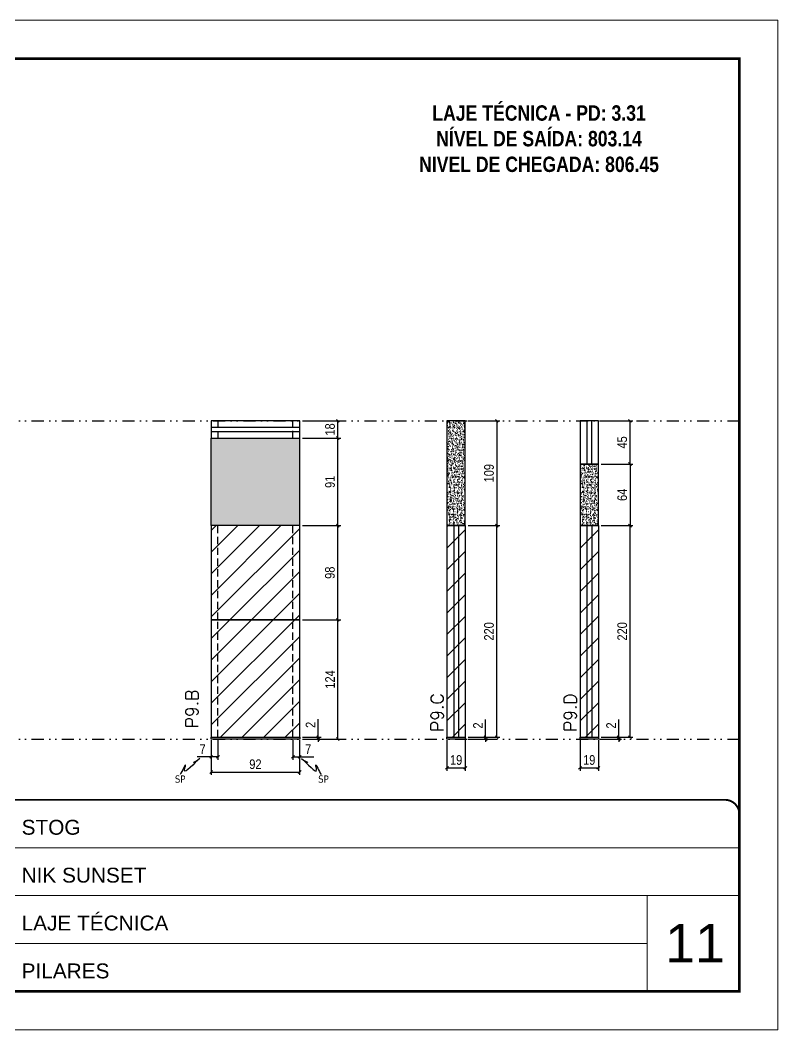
# Model space of a CAD drawing. Extents: x 808 to 7089, y -98 to 17032.
# Drawn here: x 4689 to 5477, y 13685 to 14735 of the extents above; entities that cross this region are included whole.
import ezdxf

# ---------------------------------------------------------------- set-up
doc = ezdxf.new("R2010")
doc.units = 0
for name, pattern in [('CONTINUO', [0]), ('DASHED', [0.75, 0.5, -0.25]), ('DIVIDE2', [0.625, 0.25, -0.125, 0, -0.125, 0, -0.125]), ('HIDDEN', [0.375, 0.25, -0.125])]:
    doc.linetypes.add(name, pattern=pattern)
for name, color, linetype, lineweight in [('CARIMBO', 255, 'Continuous', 9), ('Folhas', 255, 'Continuous', 9), ('REAPROVEITAMENTO', 251, 'Continuous', 9), ('SARRAFO DE PRESSAO', 251, 'DASHED', 9), ('Texto Seção', 7, 'Continuous', 15)]:
    doc.layers.add(name, color=color, linetype=linetype, lineweight=lineweight)
for name, color, linetype in [('COTA', 241, 'Continuous'), ('NOMENCLATURA', 7, 'Continuous'), ('Nível', 160, 'Continuous'), ('Painéis', 200, 'Continuous'), ('SARR_2.2x7', 40, 'Continuous'), ('Sarrafo de Pressão', 42, 'HIDDEN'), ('texto', 7, 'Continuous')]:
    doc.layers.add(name, color=color, linetype=linetype)
doc.styles.add('ARIAL', font='arial.ttf')
doc.styles.add('COTA TECNICA', font='techl___.ttf', dxfattribs={"height": 10})
doc.styles.add('COTA TECNICA-50', font='techl___.ttf', dxfattribs={"height": 10})
doc.styles.add('REGUA-120', font='ROMANS.shx', dxfattribs={"height": 15})
doc.styles.add('ROMANC', font='techb___.ttf', dxfattribs={"height": 2.5})
doc.styles.get("Standard").update_dxf_attribs({"font": 'arial.ttf'})
doc.dimstyles.new('COTA PAINEL-50', dxfattribs={"dimtxt": 10, "dimasz": 3, "dimexe": 3, "dimexo": 3, "dimgap": 3, "dimtad": 1, "dimdec": 1, "dimzin": 12, "dimdsep": 46, "dimtxsty": 'COTA TECNICA-50', "dimblk1": 'OBLIQUE', "dimblk2": 'OBLIQUE', "dimsah": 1, "dimcen": 0.9, "dimclrd": 4, "dimclre": 4, "dimclrt": 240, "dimadec": 1, "dimazin": 3, "dimtfac": 1, "dimtdec": 1, "dimtmove": 0, "dimatfit": 3, "dimfxl": 1, "dimtolj": 1, "dimtzin": 12, "dimarcsym": 0})
doc.dimstyles.new('PAINEL', dxfattribs={"dimtxt": 10, "dimasz": 3, "dimexe": 3, "dimexo": 3, "dimgap": 3, "dimtad": 1, "dimdec": 1, "dimzin": 12, "dimdsep": 46, "dimtxsty": 'COTA TECNICA', "dimblk1": 'OBLIQUE', "dimblk2": 'OBLIQUE', "dimsah": 1, "dimcen": 0.9, "dimclrd": 4, "dimclre": 4, "dimclrt": 240, "dimadec": 1, "dimazin": 3, "dimtfac": 1, "dimtdec": 1, "dimtmove": 0, "dimatfit": 3, "dimfxl": 1, "dimtolj": 1, "dimtzin": 12, "dimarcsym": 0})
doc.dimstyles.get("Standard").update_dxf_attribs({"dimtxt": 0.18, "dimasz": 0.18, "dimexe": 0.18, "dimexo": 0.0625, "dimgap": 0.09, "dimtad": 0, "dimtih": 1, "dimtoh": 1, "dimdec": 4, "dimzin": 0, "dimdsep": 46, "dimtxsty": 'Standard', "dimcen": 0.09, "dimadec": 0, "dimazin": 0, "dimtfac": 1, "dimtdec": 4, "dimtofl": 0, "dimtmove": 0, "dimatfit": 3, "dimfxl": 1, "dimtolj": 1, "dimtzin": 0, "dimarcsym": 0})

# ---------------------------------------------------------------- blocks, each defined once
blk = doc.blocks.new('9999999999')
at = {"color": 30, "linetype": 'CONTINUO'}
for p, q in [((98564.6, 34379.6), (99584, 34379.6)), ((98564.6, 34329.8), (99488, 34329.8)), ((99584, 34329.8), (99488, 34329.8)), ((99488, 34329.8), (99488, 34230.2)), ((98564.6, 34280), (99488, 34280))]:
    blk.add_line(p, q, dxfattribs=at)
at = {"color": 30, "linetype": 'CONTINUO', "const_width": 2}
blk.add_lwpolyline([(99584, 34230.2), (99584, 34414.4, 0.414214), (99569, 34429.4), (98229, 34429.4, 0.414214), (98214, 34414.4), (98214, 34245.2, 0.414214), (98229, 34230.2), (99584, 34230.2)], format="xyb", dxfattribs=at)
at = {"layer": 'Folhas'}
blk.add_lwpolyline([(98139, 34190.2), (99624, 34190.2), (99624, 35240.2), (98139, 35240.2)], close=True, dxfattribs=at)
at = {"layer": 'Folhas', "color": 30, "const_width": 3}
blk.add_lwpolyline([(98214, 34230.2), (99584, 34230.2), (99584, 35200.2), (98214, 35200.2)], close=True, dxfattribs=at)
at = {"color": 7, "linetype": 'Continuous', "ltscale": 5, "style": 'ARIAL'}
for s, height, p in [('STOG', 15.48, (98837.7, 34393.1)), ('NIK SUNSET', 15.48, (98837.7, 34343.3)), ('LAJE TÉCNICA', 15.483, (98837.7, 34293.5)), ('PILARES', 15.48, (98837.7, 34243.7))]:
    blk.add_text(s, height=height, dxfattribs=at).set_placement(p)
blk = doc.blocks.new('_Oblique')
at = {"color": 0, "linetype": 'ByBlock', "lineweight": -2}
blk.add_line((-0.5, -0.5), (0.5, 0.5), dxfattribs=at)
blk = doc.blocks.new('*D223')
at = {"layer": 'COTA', "color": 4, "lineweight": -2, "transparency": 16777216}
for p, q in [((4887.5, 13986.7), (4887.5, 13950.4)), ((4979.5, 13986.7), (4979.5, 13950.4)), ((4887.5, 13953.4), (4979.5, 13953.4))]:
    blk.add_line(p, q, dxfattribs=at)
at = {"layer": 'Defpoints', "color": 0, "transparency": 16777216}
for p in [(4887.5, 13989.7), (4979.5, 13989.7), (4979.5, 13953.4)]:
    blk.add_point(p, dxfattribs=at)
at = {"layer": 'COTA', "color": 4, "lineweight": -2, "transparency": 16777216, "xscale": 3, "yscale": 3, "zscale": 3, "rotation": 180}
blk.add_blockref('_Oblique', (4887.5, 13953.4), dxfattribs=at)
at = {"layer": 'COTA', "color": 4, "lineweight": -2, "transparency": 16777216, "xscale": 3, "yscale": 3, "zscale": 3}
blk.add_blockref('_Oblique', (4979.5, 13953.4), dxfattribs=at)
at = {"layer": 'COTA', "color": 240, "transparency": 16777216, "insert": (4933.5, 13961.5), "char_height": 10, "attachment_point": 5, "style": 'COTA TECNICA'}
blk.add_mtext('\\A1;92', dxfattribs=at)
blk = doc.blocks.new('*D224')
at = {"layer": 'COTA', "color": 4, "lineweight": -2, "transparency": 16777216}
for p, q in [((4894.5, 13986.7), (4894.5, 13966.2)), ((4887.5, 13984.7), (4887.5, 13966.2)), ((4887.5, 13969.2), (4872.8, 13969.2)), ((4894.5, 13969.2), (4887.5, 13969.2))]:
    blk.add_line(p, q, dxfattribs=at)
at = {"layer": 'Defpoints', "color": 0, "transparency": 16777216}
for p in [(4887.5, 13987.7), (4894.5, 13989.7), (4887.5, 13969.2)]:
    blk.add_point(p, dxfattribs=at)
at = {"layer": 'COTA', "color": 4, "lineweight": -2, "transparency": 16777216, "xscale": 3, "yscale": 3, "zscale": 3, "rotation": 180}
blk.add_blockref('_Oblique', (4887.5, 13969.2), dxfattribs=at)
at = {"layer": 'COTA', "color": 4, "lineweight": -2, "transparency": 16777216, "xscale": 3, "yscale": 3, "zscale": 3}
blk.add_blockref('_Oblique', (4894.5, 13969.2), dxfattribs=at)
at = {"layer": 'COTA', "color": 240, "transparency": 16777216, "insert": (4878.6, 13977.3), "char_height": 10, "attachment_point": 5, "style": 'COTA TECNICA-50'}
blk.add_mtext('\\A1;7', dxfattribs=at)
blk = doc.blocks.new('*D225')
at = {"layer": 'COTA', "color": 4, "lineweight": -2, "transparency": 16777216}
for p, q in [((4972.5, 13986.7), (4972.5, 13966.2)), ((4979.5, 13984.7), (4979.5, 13966.2)), ((4972.5, 13969.2), (4979.5, 13969.2)), ((4979.5, 13969.2), (4994.2, 13969.2))]:
    blk.add_line(p, q, dxfattribs=at)
at = {"layer": 'Defpoints', "color": 0, "transparency": 16777216}
for p in [(4972.5, 13989.7), (4979.5, 13987.7), (4979.5, 13969.2)]:
    blk.add_point(p, dxfattribs=at)
at = {"layer": 'COTA', "color": 4, "lineweight": -2, "transparency": 16777216, "xscale": 3, "yscale": 3, "zscale": 3, "rotation": 180}
blk.add_blockref('_Oblique', (4972.5, 13969.2), dxfattribs=at)
at = {"layer": 'COTA', "color": 4, "lineweight": -2, "transparency": 16777216, "xscale": 3, "yscale": 3, "zscale": 3}
blk.add_blockref('_Oblique', (4979.5, 13969.2), dxfattribs=at)
at = {"layer": 'COTA', "color": 240, "transparency": 16777216, "insert": (4988.4, 13977.3), "char_height": 10, "attachment_point": 5, "style": 'COTA TECNICA-50'}
blk.add_mtext('\\A1;7', dxfattribs=at)
blk = doc.blocks.new('*D226')
at = {"layer": 'COTA', "color": 4, "linetype": 'ByBlock', "lineweight": -2, "transparency": 16777216}
for p, q in [((4982.5, 14111.7), (5022.2, 14111.7)), ((5019.2, 13987.7), (5019.2, 14111.7)), ((4982.5, 13987.7), (5022.2, 13987.7))]:
    blk.add_line(p, q, dxfattribs=at)
at = {"layer": 'Defpoints', "color": 0, "linetype": 'ByBlock', "transparency": 16777216}
for p in [(4979.5, 14111.7), (5019.2, 14111.7), (4979.5, 13987.7)]:
    blk.add_point(p, dxfattribs=at)
at = {"layer": 'COTA', "color": 4, "linetype": 'ByBlock', "lineweight": -2, "transparency": 16777216, "xscale": 3, "yscale": 3, "zscale": 3}
for p, rotation in [((5019.2, 14111.7), 90), ((5019.2, 13987.7), 270)]:
    blk.add_blockref('_Oblique', p, dxfattribs=dict(at, rotation=rotation))
at = {"layer": 'COTA', "color": 240, "linetype": 'ByBlock', "transparency": 16777216, "insert": (5011.1, 14049.7), "char_height": 10, "attachment_point": 5, "rotation": 90, "style": 'COTA TECNICA'}
blk.add_mtext('\\A1;124', dxfattribs=at)
blk = doc.blocks.new('*D227')
at = {"layer": 'COTA', "color": 4, "lineweight": -2, "transparency": 16777216}
for p, q in [((4998.8, 13989.7), (4998.8, 14008.5)), ((4982.5, 13989.7), (5001.8, 13989.7)), ((4982.5, 13987.7), (5001.8, 13987.7)), ((4998.8, 13987.7), (4998.8, 13989.7)), ((4998.8, 13987.7), (4998.8, 13984.7))]:
    blk.add_line(p, q, dxfattribs=at)
at = {"layer": 'Defpoints', "color": 0, "transparency": 16777216}
for p in [(4979.5, 13989.7), (4979.5, 13987.7), (4998.8, 13987.7)]:
    blk.add_point(p, dxfattribs=at)
at = {"layer": 'COTA', "color": 4, "lineweight": -2, "transparency": 16777216, "xscale": 3, "yscale": 3, "zscale": 3}
for p, rotation in [((4998.8, 13989.7), 270), ((4998.8, 13987.7), 90)]:
    blk.add_blockref('_Oblique', p, dxfattribs=dict(at, rotation=rotation))
at = {"layer": 'COTA', "color": 240, "transparency": 16777216, "insert": (4990.8, 14002.5), "char_height": 10, "attachment_point": 5, "rotation": 90, "style": 'COTA TECNICA-50'}
blk.add_mtext('\\A1;2', dxfattribs=at)
blk = doc.blocks.new('*D228')
at = {"layer": 'COTA', "color": 4, "linetype": 'ByBlock', "lineweight": -2, "transparency": 16777216}
for p, q in [((4982.5, 14111.7), (5022.2, 14111.7)), ((5019.2, 13987.7), (5019.2, 14111.7)), ((4982.5, 13987.7), (5022.2, 13987.7))]:
    blk.add_line(p, q, dxfattribs=at)
at = {"layer": 'Defpoints', "color": 0, "linetype": 'ByBlock', "transparency": 16777216}
for p in [(4979.5, 14111.7), (5019.2, 14111.7), (4979.5, 13987.7)]:
    blk.add_point(p, dxfattribs=at)
at = {"layer": 'COTA', "color": 4, "linetype": 'ByBlock', "lineweight": -2, "transparency": 16777216, "xscale": 3, "yscale": 3, "zscale": 3}
for p, rotation in [((5019.2, 14111.7), 90), ((5019.2, 13987.7), 270)]:
    blk.add_blockref('_Oblique', p, dxfattribs=dict(at, rotation=rotation))
at = {"layer": 'COTA', "color": 240, "linetype": 'ByBlock', "transparency": 16777216, "insert": (5011.1, 14049.7), "char_height": 10, "attachment_point": 5, "rotation": 90, "style": 'COTA TECNICA'}
blk.add_mtext('\\A1;124', dxfattribs=at)
blk = doc.blocks.new('*D229')
at = {"layer": 'COTA', "color": 4, "lineweight": -2, "transparency": 16777216}
for p, q in [((4982.5, 14209.7), (5022.2, 14209.7)), ((5019.2, 14111.7), (5019.2, 14209.7)), ((4982.5, 14111.7), (5022.2, 14111.7))]:
    blk.add_line(p, q, dxfattribs=at)
at = {"layer": 'Defpoints', "color": 0, "transparency": 16777216}
for p in [(4979.5, 14209.7), (5019.2, 14209.7), (4979.5, 14111.7)]:
    blk.add_point(p, dxfattribs=at)
at = {"layer": 'COTA', "color": 4, "lineweight": -2, "transparency": 16777216, "xscale": 3, "yscale": 3, "zscale": 3}
for p, rotation in [((5019.2, 14209.7), 90), ((5019.2, 14111.7), 270)]:
    blk.add_blockref('_Oblique', p, dxfattribs=dict(at, rotation=rotation))
at = {"layer": 'COTA', "color": 240, "transparency": 16777216, "insert": (5011, 14160.7), "char_height": 10, "attachment_point": 5, "rotation": 90, "style": 'COTA TECNICA-50'}
blk.add_mtext('\\A1;98', dxfattribs=at)
blk = doc.blocks.new('*D230')
at = {"layer": 'COTA', "color": 4, "lineweight": -2, "transparency": 16777216}
for p, q in [((4982.5, 14300.7), (5022.2, 14300.7)), ((5019.2, 14209.7), (5019.2, 14300.7)), ((4982.5, 14209.7), (5022.2, 14209.7))]:
    blk.add_line(p, q, dxfattribs=at)
at = {"layer": 'Defpoints', "color": 0, "transparency": 16777216}
for p in [(4979.5, 14300.7), (5019.2, 14300.7), (4979.5, 14209.7)]:
    blk.add_point(p, dxfattribs=at)
at = {"layer": 'COTA', "color": 4, "lineweight": -2, "transparency": 16777216, "xscale": 3, "yscale": 3, "zscale": 3}
for p, rotation in [((5019.2, 14300.7), 90), ((5019.2, 14209.7), 270)]:
    blk.add_blockref('_Oblique', p, dxfattribs=dict(at, rotation=rotation))
at = {"layer": 'COTA', "color": 240, "transparency": 16777216, "insert": (5011.1, 14255.2), "char_height": 10, "attachment_point": 5, "rotation": 90, "style": 'COTA TECNICA-50'}
blk.add_mtext('\\A1;91', dxfattribs=at)
blk = doc.blocks.new('*D231')
at = {"layer": 'COTA', "color": 4, "lineweight": -2, "transparency": 16777216}
for p, q in [((5132.7, 13986.7), (5132.7, 13954.8)), ((5151.7, 13986.7), (5151.7, 13954.8)), ((5132.7, 13957.8), (5151.7, 13957.8))]:
    blk.add_line(p, q, dxfattribs=at)
at = {"layer": 'Defpoints', "color": 0, "transparency": 16777216}
for p in [(5132.7, 13989.7), (5151.7, 13989.7), (5151.7, 13957.8)]:
    blk.add_point(p, dxfattribs=at)
at = {"layer": 'COTA', "color": 4, "lineweight": -2, "transparency": 16777216, "xscale": 3, "yscale": 3, "zscale": 3, "rotation": 180}
blk.add_blockref('_Oblique', (5132.7, 13957.8), dxfattribs=at)
at = {"layer": 'COTA', "color": 4, "lineweight": -2, "transparency": 16777216, "xscale": 3, "yscale": 3, "zscale": 3}
blk.add_blockref('_Oblique', (5151.7, 13957.8), dxfattribs=at)
at = {"layer": 'COTA', "color": 240, "transparency": 16777216, "insert": (5142.2, 13965.9), "char_height": 10, "attachment_point": 5, "style": 'COTA TECNICA'}
blk.add_mtext('\\A1;19', dxfattribs=at)
blk = doc.blocks.new('*D232')
at = {"layer": 'COTA', "color": 4, "lineweight": -2, "transparency": 16777216}
for p, q in [((5172.9, 13989.7), (5172.9, 14007.9)), ((5154.7, 13989.7), (5175.9, 13989.7)), ((5154.7, 13987.7), (5175.9, 13987.7)), ((5172.9, 13987.7), (5172.9, 13989.7)), ((5172.9, 13987.7), (5172.9, 13984.7))]:
    blk.add_line(p, q, dxfattribs=at)
at = {"layer": 'Defpoints', "color": 0, "transparency": 16777216}
for p in [(5151.7, 13989.7), (5151.7, 13987.7), (5172.9, 13989.7)]:
    blk.add_point(p, dxfattribs=at)
at = {"layer": 'COTA', "color": 4, "lineweight": -2, "transparency": 16777216, "xscale": 3, "yscale": 3, "zscale": 3}
for p, rotation in [((5172.9, 13989.7), 270), ((5172.9, 13987.7), 90)]:
    blk.add_blockref('_Oblique', p, dxfattribs=dict(at, rotation=rotation))
at = {"layer": 'COTA', "color": 240, "transparency": 16777216, "insert": (5164.9, 14001.8), "char_height": 10, "attachment_point": 5, "rotation": 90, "style": 'COTA TECNICA-50'}
blk.add_mtext('\\A1;2', dxfattribs=at)
blk = doc.blocks.new('*D244')
at = {"layer": 'COTA', "color": 4, "linetype": 'ByBlock', "lineweight": -2, "transparency": 16777216}
for p, q in [((5154.7, 14318.7), (5187.5, 14318.7)), ((5184.5, 14318.7), (5184.5, 14209.7)), ((5154.7, 14209.7), (5187.5, 14209.7))]:
    blk.add_line(p, q, dxfattribs=at)
at = {"layer": 'Defpoints', "color": 0, "linetype": 'ByBlock', "transparency": 16777216}
for p in [(5151.7, 14318.7), (5151.7, 14209.7), (5184.5, 14209.7)]:
    blk.add_point(p, dxfattribs=at)
at = {"layer": 'COTA', "color": 4, "linetype": 'ByBlock', "lineweight": -2, "transparency": 16777216, "xscale": 3, "yscale": 3, "zscale": 3}
for p, rotation in [((5184.5, 14318.7), 90), ((5184.5, 14209.7), 270)]:
    blk.add_blockref('_Oblique', p, dxfattribs=dict(at, rotation=rotation))
at = {"layer": 'COTA', "color": 240, "linetype": 'ByBlock', "transparency": 16777216, "insert": (5176.4, 14264.2), "char_height": 10, "attachment_point": 5, "rotation": 90, "style": 'COTA TECNICA'}
blk.add_mtext('\\A1;109', dxfattribs=at)
blk = doc.blocks.new('*D233')
at = {"layer": 'COTA', "color": 4, "lineweight": -2, "transparency": 16777216}
for p, q in [((5154.7, 14209.7), (5187.5, 14209.7)), ((5184.5, 13989.7), (5184.5, 14209.7)), ((5154.7, 13989.7), (5187.5, 13989.7))]:
    blk.add_line(p, q, dxfattribs=at)
at = {"layer": 'Defpoints', "color": 0, "transparency": 16777216}
for p in [(5151.7, 14209.7), (5184.5, 14209.7), (5151.7, 13989.7)]:
    blk.add_point(p, dxfattribs=at)
at = {"layer": 'COTA', "color": 4, "lineweight": -2, "transparency": 16777216, "xscale": 3, "yscale": 3, "zscale": 3}
for p, rotation in [((5184.5, 14209.7), 90), ((5184.5, 13989.7), 270)]:
    blk.add_blockref('_Oblique', p, dxfattribs=dict(at, rotation=rotation))
at = {"layer": 'COTA', "color": 240, "transparency": 16777216, "insert": (5176.4, 14099.7), "char_height": 10, "attachment_point": 5, "rotation": 90, "style": 'COTA TECNICA-50'}
blk.add_mtext('\\A1;220', dxfattribs=at)
blk = doc.blocks.new('*D246')
at = {"layer": 'COTA', "color": 4, "lineweight": -2, "transparency": 16777216}
for p, q in [((5271.1, 13986.7), (5271.1, 13954.8)), ((5290.1, 13986.7), (5290.1, 13954.8)), ((5271.1, 13957.8), (5290.1, 13957.8))]:
    blk.add_line(p, q, dxfattribs=at)
at = {"layer": 'Defpoints', "color": 0, "transparency": 16777216}
for p in [(5271.1, 13989.7), (5290.1, 13989.7), (5290.1, 13957.8)]:
    blk.add_point(p, dxfattribs=at)
at = {"layer": 'COTA', "color": 4, "lineweight": -2, "transparency": 16777216, "xscale": 3, "yscale": 3, "zscale": 3, "rotation": 180}
blk.add_blockref('_Oblique', (5271.1, 13957.8), dxfattribs=at)
at = {"layer": 'COTA', "color": 4, "lineweight": -2, "transparency": 16777216, "xscale": 3, "yscale": 3, "zscale": 3}
blk.add_blockref('_Oblique', (5290.1, 13957.8), dxfattribs=at)
at = {"layer": 'COTA', "color": 240, "transparency": 16777216, "insert": (5280.6, 13965.9), "char_height": 10, "attachment_point": 5, "style": 'COTA TECNICA'}
blk.add_mtext('\\A1;19', dxfattribs=at)
blk = doc.blocks.new('*D247')
at = {"layer": 'COTA', "color": 4, "lineweight": -2, "transparency": 16777216}
for p, q in [((5311.3, 13989.7), (5311.3, 14007.9)), ((5293.1, 13989.7), (5314.3, 13989.7)), ((5293.1, 13987.7), (5314.3, 13987.7)), ((5311.3, 13987.7), (5311.3, 13989.7)), ((5311.3, 13987.7), (5311.3, 13984.7))]:
    blk.add_line(p, q, dxfattribs=at)
at = {"layer": 'Defpoints', "color": 0, "transparency": 16777216}
for p in [(5290.1, 13989.7), (5290.1, 13987.7), (5311.3, 13989.7)]:
    blk.add_point(p, dxfattribs=at)
at = {"layer": 'COTA', "color": 4, "lineweight": -2, "transparency": 16777216, "xscale": 3, "yscale": 3, "zscale": 3}
for p, rotation in [((5311.3, 13989.7), 270), ((5311.3, 13987.7), 90)]:
    blk.add_blockref('_Oblique', p, dxfattribs=dict(at, rotation=rotation))
at = {"layer": 'COTA', "color": 240, "transparency": 16777216, "insert": (5303.3, 14001.8), "char_height": 10, "attachment_point": 5, "rotation": 90, "style": 'COTA TECNICA-50'}
blk.add_mtext('\\A1;2', dxfattribs=at)
blk = doc.blocks.new('*D249')
at = {"layer": 'COTA', "color": 4, "linetype": 'ByBlock', "lineweight": -2, "transparency": 16777216}
for p, q in [((5293.1, 14273.7), (5326, 14273.7)), ((5323, 14273.7), (5323, 14209.7)), ((5293.1, 14209.7), (5326, 14209.7))]:
    blk.add_line(p, q, dxfattribs=at)
at = {"layer": 'Defpoints', "color": 0, "linetype": 'ByBlock', "transparency": 16777216}
for p in [(5290.1, 14273.7), (5290.1, 14209.7), (5323, 14209.7)]:
    blk.add_point(p, dxfattribs=at)
at = {"layer": 'COTA', "color": 4, "linetype": 'ByBlock', "lineweight": -2, "transparency": 16777216, "xscale": 3, "yscale": 3, "zscale": 3}
for p, rotation in [((5323, 14273.7), 90), ((5323, 14209.7), 270)]:
    blk.add_blockref('_Oblique', p, dxfattribs=dict(at, rotation=rotation))
at = {"layer": 'COTA', "color": 240, "linetype": 'ByBlock', "transparency": 16777216, "insert": (5314.9, 14241.7), "char_height": 10, "attachment_point": 5, "rotation": 90, "style": 'COTA TECNICA'}
blk.add_mtext('\\A1;64', dxfattribs=at)
blk = doc.blocks.new('*D248')
at = {"layer": 'COTA', "color": 4, "lineweight": -2, "transparency": 16777216}
for p, q in [((5293.1, 14209.7), (5326, 14209.7)), ((5323, 13989.7), (5323, 14209.7)), ((5293.1, 13989.7), (5326, 13989.7))]:
    blk.add_line(p, q, dxfattribs=at)
at = {"layer": 'Defpoints', "color": 0, "transparency": 16777216}
for p in [(5290.1, 14209.7), (5323, 14209.7), (5290.1, 13989.7)]:
    blk.add_point(p, dxfattribs=at)
at = {"layer": 'COTA', "color": 4, "lineweight": -2, "transparency": 16777216, "xscale": 3, "yscale": 3, "zscale": 3}
for p, rotation in [((5323, 14209.7), 90), ((5323, 13989.7), 270)]:
    blk.add_blockref('_Oblique', p, dxfattribs=dict(at, rotation=rotation))
at = {"layer": 'COTA', "color": 240, "transparency": 16777216, "insert": (5314.9, 14099.7), "char_height": 10, "attachment_point": 5, "rotation": 90, "style": 'COTA TECNICA-50'}
blk.add_mtext('\\A1;220', dxfattribs=at)
blk = doc.blocks.new('*D250')
at = {"layer": 'COTA', "color": 4, "lineweight": -2, "transparency": 16777216}
for p, q in [((5293.1, 14318.7), (5326, 14318.7)), ((5323, 14273.7), (5323, 14318.7)), ((5293.1, 14273.7), (5326, 14273.7))]:
    blk.add_line(p, q, dxfattribs=at)
at = {"layer": 'Defpoints', "color": 0, "transparency": 16777216}
for p in [(5290.1, 14318.7), (5323, 14318.7), (5290.1, 14273.7)]:
    blk.add_point(p, dxfattribs=at)
at = {"layer": 'COTA', "color": 4, "lineweight": -2, "transparency": 16777216, "xscale": 3, "yscale": 3, "zscale": 3}
for p, rotation in [((5323, 14318.7), 90), ((5323, 14273.7), 270)]:
    blk.add_blockref('_Oblique', p, dxfattribs=dict(at, rotation=rotation))
at = {"layer": 'COTA', "color": 240, "transparency": 16777216, "insert": (5314.9, 14296.2), "char_height": 10, "attachment_point": 5, "rotation": 90, "style": 'COTA TECNICA'}
blk.add_mtext('\\A1;45', dxfattribs=at)
blk = doc.blocks.new('*D251')
at = {"layer": 'COTA', "color": 4, "lineweight": -2, "transparency": 16777216}
for p, q in [((4982.5, 14318.7), (5022.2, 14318.7)), ((5019.2, 14300.7), (5019.2, 14318.7)), ((4982.5, 14300.7), (5022.2, 14300.7))]:
    blk.add_line(p, q, dxfattribs=at)
at = {"layer": 'Defpoints', "color": 0, "transparency": 16777216}
for p in [(4979.5, 14318.7), (5019.2, 14318.7), (4979.5, 14300.7)]:
    blk.add_point(p, dxfattribs=at)
at = {"layer": 'COTA', "color": 4, "lineweight": -2, "transparency": 16777216, "xscale": 3, "yscale": 3, "zscale": 3}
for p, rotation in [((5019.2, 14318.7), 90), ((5019.2, 14300.7), 270)]:
    blk.add_blockref('_Oblique', p, dxfattribs=dict(at, rotation=rotation))
at = {"layer": 'COTA', "color": 240, "transparency": 16777216, "insert": (5011.1, 14309.7), "char_height": 10, "attachment_point": 5, "rotation": 90, "style": 'COTA TECNICA'}
blk.add_mtext('\\A1;18', dxfattribs=at)

msp = doc.modelspace()

# ---------------------------------------------------------------- hatches: boundary and pattern name
at = {"layer": 'COTA', "linetype": 'ByBlock'}
h = msp.add_hatch(dxfattribs=at)
h.set_pattern_fill('AR-CONC', color=256, scale=0.03)
h.set_pattern_definition([(50, (-3956.448, 10161.7484), (5.46554, -0.4781726), [0.5715, -6.2865]), (355, (-3956.448, 10161.7484), (-1.0573026, 5.7317054), [0.4572, -5.0292175]), (100.451445, (-3955.9924, 10161.7086), (4.4082374, 5.2535326), [0.4857003, -5.3427073]), (46.1842, (-3956.448, 10163.2724), (8.132371, -1.26127), [0.85725, -9.42975]), (96.63556, (-3955.77, 10163.167), (7.122124, 7.422784), [0.728551, -8.014068]), (351.18415, (-3956.448, 10163.272), (7.122124, 7.422784), [0.685799, -7.543792]), (21, (-3955.686, 10162.8914), (4.5484317, -3.067956), [0.5715, -6.2865]), (326, (-3955.686, 10162.8914), (1.854061, 5.525639), [0.4572, -5.0292]), (71.451445, (-3955.307, 10162.636), (6.4024926, 2.457683), [0.4857003, -5.342698]), (37.5, (-3956.4478, 10161.7484), (0.0926581, 2.53665117), [0, -4.96824, 0, -5.1054, 0, -5.04825]), (7.5, (-3956.4478, 10161.7484), (2.0045899, 3.00541724), [0, -2.91084, 0, -4.85394, 0, -1.92405]), (327.5, (-3958.147, 10161.7484), (4.06771786, -0.1718623), [0, -1.905, 0, -5.9436, 0, -7.8867]), (317.5, (-3958.909, 10161.7484), (4.4438754, 0.7627947), [0, -2.4765, 0, -3.94716, 0, -5.6007])])
h.paths.add_polyline_path([(5151.67, 14318.74), (5132.67, 14318.74), (5132.67, 14209.72), (5151.67, 14209.72)])
h = msp.add_hatch(dxfattribs=at)
h.set_pattern_fill('AR-CONC', color=256, scale=0.03)
h.set_pattern_definition([(50, (-3925.2415, 10161.7484), (5.46554, -0.4781726), [0.5715, -6.2865]), (355, (-3925.2415, 10161.7484), (-1.0573026, 5.7317054), [0.4572, -5.0292175]), (100.451445, (-3924.786, 10161.7086), (4.4082374, 5.2535326), [0.4857003, -5.3427073]), (46.1842, (-3925.2415, 10163.2724), (8.132371, -1.26127), [0.85725, -9.42975]), (96.63556, (-3924.564, 10163.167), (7.122124, 7.422784), [0.728551, -8.014068]), (351.18415, (-3925.2415, 10163.272), (7.122124, 7.422784), [0.685799, -7.543792]), (21, (-3924.4795, 10162.8914), (4.5484317, -3.067956), [0.5715, -6.2865]), (326, (-3924.4795, 10162.8914), (1.854061, 5.525639), [0.4572, -5.0292]), (71.451445, (-3924.1005, 10162.636), (6.4024926, 2.457683), [0.4857003, -5.342698]), (37.5, (-3925.2415, 10161.7484), (0.0926581, 2.53665117), [0, -4.96824, 0, -5.1054, 0, -5.04825]), (7.5, (-3925.2415, 10161.7484), (2.0045899, 3.00541724), [0, -2.91084, 0, -4.85394, 0, -1.92405]), (327.5, (-3926.9408, 10161.7484), (4.06771786, -0.1718623), [0, -1.905, 0, -5.9436, 0, -7.8867]), (317.5, (-3927.7028, 10161.7484), (4.4438754, 0.7627947), [0, -2.4765, 0, -3.94716, 0, -5.6007])])
h.paths.add_polyline_path([(4979.51, 14300.74), (4979.5, 14209.74), (4887.51, 14209.74), (4887.52, 14300.74)])
h = msp.add_hatch(dxfattribs=at)
h.set_pattern_fill('AR-CONC', color=256, scale=0.03)
h.set_pattern_definition([(50, (-3817.9895, 10161.7484), (5.46554, -0.4781726), [0.5715, -6.2865]), (355, (-3817.9895, 10161.7484), (-1.0573026, 5.7317054), [0.4572, -5.0292175]), (100.451445, (-3817.534, 10161.7086), (4.4082374, 5.2535326), [0.4857003, -5.3427073]), (46.1842, (-3817.9895, 10163.2724), (8.132371, -1.26127), [0.85725, -9.42975]), (96.63556, (-3817.312, 10163.167), (7.122124, 7.422784), [0.728551, -8.014068]), (351.18415, (-3817.9895, 10163.272), (7.122124, 7.422784), [0.685799, -7.543792]), (21, (-3817.2275, 10162.8914), (4.5484317, -3.067956), [0.5715, -6.2865]), (326, (-3817.2275, 10162.8914), (1.854061, 5.525639), [0.4572, -5.0292]), (71.451445, (-3816.8485, 10162.636), (6.4024926, 2.457683), [0.4857003, -5.342698]), (37.5, (-3817.9895, 10161.7484), (0.0926581, 2.53665117), [0, -4.96824, 0, -5.1054, 0, -5.04825]), (7.5, (-3817.9895, 10161.7484), (2.0045899, 3.00541724), [0, -2.91084, 0, -4.85394, 0, -1.92405]), (327.5, (-3819.6888, 10161.7484), (4.06771786, -0.1718623), [0, -1.905, 0, -5.9436, 0, -7.8867]), (317.5, (-3820.4508, 10161.7484), (4.4438754, 0.7627947), [0, -2.4765, 0, -3.94716, 0, -5.6007])])
h.paths.add_polyline_path([(5290.13, 14273.74), (5271.13, 14273.74), (5271.13, 14209.72), (5290.13, 14209.72)])
at = {"layer": 'REAPROVEITAMENTO', "linetype": 'ByBlock'}
h = msp.add_hatch(dxfattribs=at)
h.set_pattern_fill('ANSI31', color=256, scale=5, style=2)
h.paths.add_polyline_path([(4979.51, 14209.74), (4887.51, 14209.74), (4887.51, 14111.74), (4979.51, 14111.74)])
h = msp.add_hatch(dxfattribs=at)
h.set_pattern_fill('ANSI31', color=256, scale=5, style=2)
h.set_pattern_definition([(45, (1546.5, 4987.314), (-11.22532, 11.22532), [])])
h.paths.add_polyline_path([(5151.67, 13989.72), (5151.67, 14209.72), (5132.67, 14209.72), (5132.67, 13989.72)])
h = msp.add_hatch(dxfattribs=at)
h.set_pattern_fill('ANSI31', color=256, scale=5, style=2)
h.set_pattern_definition([(45, (1684.958, 4987.314), (-11.22532, 11.22532), [])])
h.paths.add_polyline_path([(5290.13, 13989.72), (5290.13, 14209.72), (5271.13, 14209.72), (5271.13, 13989.72)])
h = msp.add_hatch(dxfattribs=at)
h.set_pattern_fill('ANSI31', color=256, scale=5, style=2)
h.paths.add_polyline_path([(4979.51, 14111.74), (4887.51, 14111.74), (4887.51, 13989.74), (4979.51, 13989.74)])

# ---------------------------------------------------------------- linework, layer by layer
at = {"layer": 'COTA', "linetype": 'ByBlock'}
for p, q in [((4887.51, 14209.74), (4887.51, 14300.74)), ((4887.51, 14300.74), (4979.51, 14300.74)), ((4979.51, 14300.74), (4979.51, 14300.74)), ((4979.51, 14209.74), (4979.51, 14300.74))]:
    msp.add_line(p, q, dxfattribs=at)
for points in [[(5132.67, 14209.72), (5151.67, 14209.72), (5151.67, 14318.74), (5132.67, 14318.74)], [(5271.13, 14209.72), (5290.13, 14209.72), (5290.13, 14273.74), (5271.13, 14273.74)]]:
    msp.add_lwpolyline(points, close=True, dxfattribs=at)
at = {"layer": 'Nível', "color": 4, "linetype": 'DIVIDE2', "ltscale": 50}
for p, q in [((4386.34, 14318.74), (5436.67, 14318.74)), ((4386.34, 13987.74), (5436.67, 13987.74))]:
    msp.add_line(p, q, dxfattribs=at)
at = {"layer": 'Painéis'}
for p, q in [((4979.51, 14318.74), (4887.51, 14318.74)), ((4887.51, 14318.74), (4887.51, 14300.74)), ((4979.51, 14300.74), (4979.51, 14318.74)), ((5290.13, 14318.74), (5271.13, 14318.74)), ((5271.13, 14318.74), (5271.13, 14273.74)), ((5290.13, 14273.74), (5290.13, 14318.74)), ((4887.51, 14300.74), (4979.51, 14300.74)), ((5271.13, 14273.74), (5290.13, 14273.74)), ((5151.67, 14209.74), (5132.67, 14209.72)), ((5132.67, 14209.72), (5132.67, 13989.74)), ((5151.67, 14209.72), (5151.67, 13989.74)), ((5290.13, 14209.74), (5271.13, 14209.72)), ((5271.13, 14209.72), (5271.13, 13989.74)), ((5290.13, 14209.72), (5290.13, 13989.74)), ((5132.67, 13989.74), (5151.67, 13989.74)), ((5132.67, 13989.74), (5151.67, 13989.74)), ((5132.67, 13987.74), (5132.67, 13989.74)), ((5151.67, 13987.74), (5132.67, 13987.74)), ((5151.67, 13989.74), (5151.67, 13987.74)), ((5271.13, 13989.74), (5290.13, 13989.74)), ((5271.13, 13989.74), (5290.13, 13989.74)), ((5271.13, 13987.74), (5271.13, 13989.74)), ((5290.13, 13987.74), (5271.13, 13987.74)), ((5290.13, 13989.74), (5290.13, 13987.74))]:
    msp.add_line(p, q, dxfattribs=at)
for points in [[(4979.51, 14209.74), (4887.51, 14209.74), (4887.51, 14111.74), (4979.51, 14111.74)], [(4979.51, 14111.74), (4887.51, 14111.74), (4887.51, 13989.74), (4979.51, 13989.74)], [(4979.51, 13987.74), (4887.51, 13987.74), (4887.51, 13989.74), (4979.51, 13989.74)]]:
    msp.add_lwpolyline(points, close=True, dxfattribs=at)
at = {"layer": 'SARR_2.2x7'}
for p, q in [((4979.51, 14311.74), (4887.51, 14311.74)), ((5278.13, 14318.74), (5278.13, 14273.74)), ((5283.13, 14273.74), (5283.13, 14318.74)), ((4887.51, 14307.74), (4979.51, 14307.74)), ((5139.67, 14209.74), (5139.67, 13989.74)), ((5144.67, 14209.74), (5144.67, 13989.74)), ((5278.13, 14209.74), (5278.13, 13989.74)), ((5283.13, 14209.74), (5283.13, 13989.74))]:
    msp.add_line(p, q, dxfattribs=at)
at = {"layer": 'Sarrafo de Pressão', "ltscale": 30}
for p, q in [((4894.51, 14318.74), (4894.51, 14300.74)), ((4972.51, 14300.74), (4972.51, 14318.74)), ((4894.51, 14111.74), (4894.51, 14209.74)), ((4972.51, 14111.74), (4972.51, 14209.74)), ((4894.51, 13989.74), (4894.51, 14111.74)), ((4972.51, 13989.74), (4972.51, 14111.74))]:
    msp.add_line(p, q, dxfattribs=at)

# ---------------------------------------------------------------- block references
at = {"layer": 'SARRAFO DE PRESSAO', "color": 6, "linetype": 'ByBlock'}
msp.add_blockref('9999999999', (-94147.31, -20504.88), dxfattribs=at)

# ---------------------------------------------------------------- texts
at = {"layer": 'CARIMBO', "style": 'ARIAL'}
msp.add_text('11', height=40, dxfattribs=at).set_placement((5359.53, 13755.47))
at = {"layer": 'NOMENCLATURA', "color": 2, "insert": (5228.41, 14673.47), "char_height": 16, "attachment_point": 2, "style": 'ROMANC'}
msp.add_mtext_dynamic_manual_height_columns('\\PLAJE TÉCNICA - PD: 3.31\\PNÍVEL DE SAÍDA: 803.14\\PNIVEL DE CHEGADA: 806.45', width=328.3607, gutter_width=1, heights=[0], dxfattribs=at)
at = {"layer": 'texto', "color": 0, "char_height": 7.5, "attachment_point": 5}
for insert in [(4855.26, 13946.06), (5004.29, 13946.06)]:
    msp.add_mtext('{\\fTahoma|b0|i0|c0|p34;\\C4;SP}', dxfattribs=dict(at, insert=insert))
at = {"layer": 'Texto Seção', "char_height": 13, "width": 285.3299, "attachment_point": 7, "rotation": 90, "style": 'REGUA-120'}
for s, insert in [('P9.B', (4874.04, 13998.99)), ('P9.C', (5128.96, 13995.15)), ('P9.D', (5267.42, 13995.15))]:
    msp.add_mtext(s, dxfattribs=dict(at, insert=insert))

# ---------------------------------------------------------------- dimensions: what is measured, and where the dimension line sits
at = {"layer": 'COTA'}
for base, p1, p2, angle, dimstyle, picture, middle in [((5019.15, 14318.74), (4979.51, 14300.74), (4979.51, 14318.74), 90, 'PAINEL', '*D251', (5011.06, 14309.74)), ((5322.99, 14318.74), (5290.13, 14273.74), (5290.13, 14318.74), 90, 'PAINEL', '*D250', (5314.88, 14296.24)), ((5019.15, 14300.74), (4979.51, 14209.74), (4979.51, 14300.74), 90, 'COTA PAINEL-50', '*D230', (5011.06, 14255.24)), ((5019.15, 14209.74), (4979.51, 14111.74), (4979.51, 14209.74), 90, 'COTA PAINEL-50', '*D229', (5011.05, 14160.74)), ((5184.53, 14209.74), (5151.67, 13989.74), (5151.67, 14209.74), 90, 'COTA PAINEL-50', '*D233', (5176.43, 14099.74)), ((5322.99, 14209.74), (5290.13, 13989.74), (5290.13, 14209.74), 90, 'COTA PAINEL-50', '*D248', (5314.88, 14099.74)), ((4887.51, 13969.23), (4894.51, 13989.74), (4887.51, 13987.74), 180, 'COTA PAINEL-50', '*D224', (4878.65, 13977.3))]:
    dim = msp.add_linear_dim(base=base, p1=p1, p2=p2, angle=angle, dimstyle=dimstyle, dxfattribs=at)
    dim.commit()
    dim.dimension.update_dxf_attribs({"geometry": picture, "text_midpoint": middle})
at = {"layer": 'COTA', "linetype": 'ByBlock'}
for base, p1, p2, picture, middle in [((5184.53, 14209.72), (5151.67, 14318.74), (5151.67, 14209.72), '*D244', (5176.4, 14264.23)), ((5322.99, 14209.72), (5290.13, 14273.74), (5290.13, 14209.72), '*D249', (5314.88, 14241.73))]:
    dim = msp.add_linear_dim(base=base, p1=p1, p2=p2, angle=90, dimstyle='PAINEL', dxfattribs=at)
    dim.commit()
    dim.dimension.update_dxf_attribs({"geometry": picture, "text_midpoint": middle})
for picture in ['*D226', '*D228']:
    dim = msp.add_aligned_dim(p1=(4979.51, 13987.74), p2=(4979.51, 14111.74), distance=-39.64, dimstyle='PAINEL', dxfattribs=at)
    dim.commit()
    dim.dimension.update_dxf_attribs({"geometry": picture, "text_midpoint": (5011.08, 14049.74)})
at = {"layer": 'COTA'}
for base, p1, p2, picture, middle in [((4998.77, 13987.74), (4979.51, 13989.74), (4979.51, 13987.74), '*D227', (4998.77, 14002.49)), ((5172.87, 13989.74), (5151.67, 13987.74), (5151.67, 13989.74), '*D232', (5172.87, 14001.8)), ((5311.33, 13989.74), (5290.13, 13987.74), (5290.13, 13989.74), '*D247', (5311.33, 14001.8))]:
    dim = msp.add_linear_dim(base=base, p1=p1, p2=p2, angle=90, dimstyle='COTA PAINEL-50', dxfattribs=at)
    dim.commit()
    dim.dimension.update_dxf_attribs({"geometry": picture, "text_midpoint": middle, "dimtype": 160})
for base, p1, p2, picture, middle in [((4979.51, 13953.38), (4887.51, 13989.74), (4979.51, 13989.74), '*D223', (4933.51, 13961.47)), ((5151.67, 13957.85), (5132.67, 13989.74), (5151.67, 13989.74), '*D231', (5142.17, 13965.93)), ((5290.13, 13957.85), (5271.13, 13989.74), (5290.13, 13989.74), '*D246', (5280.63, 13965.93))]:
    dim = msp.add_linear_dim(base=base, p1=p1, p2=p2, dimstyle='PAINEL', override={"dimarcsym": 2}, dxfattribs=at)
    dim.commit()
    dim.dimension.update_dxf_attribs({"geometry": picture, "text_midpoint": middle})
dim = msp.add_linear_dim(base=(4979.51, 13969.23), p1=(4972.51, 13989.74), p2=(4979.51, 13987.74), dimstyle='COTA PAINEL-50', dxfattribs=at)
dim.commit()
dim.dimension.update_dxf_attribs({"geometry": '*D225', "text_midpoint": (4988.38, 13977.3)})

# ---------------------------------------------------------------- leaders
at = {"layer": 'COTA', "path_type": 1}
for points in [[(4875.68, 13967.56), (4859.9, 13955.72), (4860.82, 13960.53), (4855.27, 13950.75)], [(4981.34, 13967.56), (4997.13, 13955.72), (4996.2, 13960.53), (5001.75, 13950.75)]]:
    msp.add_leader(points, dimstyle='Standard', override={"dimasz": 8}, dxfattribs=at)

doc.saveas('drawing.dxf')
